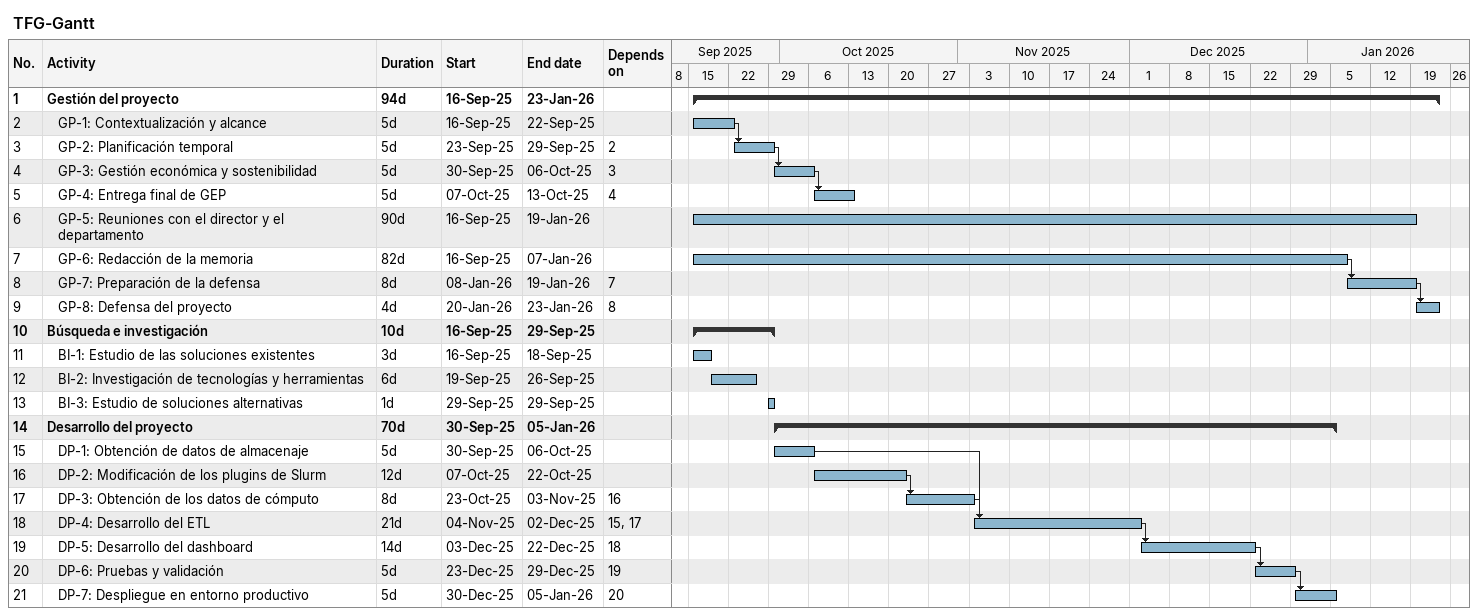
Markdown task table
TFG-Gantt

| ID | Level | Task | Duration | Start | Finish | Predecessors |
|---|---|---|---|---|---|---|
| 1 | 1 | **Gestión del proyecto** | 94d | 2025-09-16 | 2026-01-23 |  |
| 2 | 2 | GP-1: Contextualización y alcance | 5d | 2025-09-16 | 2025-09-22 |  |
| 3 | 2 | GP-2: Planificación temporal | 5d | 2025-09-23 | 2025-09-29 | 2 |
| 4 | 2 | GP-3: Gestión económica y sostenibilidad | 5d | 2025-09-30 | 2025-10-06 | 3 |
| 5 | 2 | GP-4: Entrega final de GEP | 5d | 2025-10-07 | 2025-10-13 | 4 |
| 6 | 2 | GP-5: Reuniones con el director y el departamento | 90d | 2025-09-16 | 2026-01-19 |  |
| 7 | 2 | GP-6: Redacción de la memoria | 82d | 2025-09-16 | 2026-01-07 |  |
| 8 | 2 | GP-7: Preparación de la defensa | 8d | 2026-01-08 | 2026-01-19 | 7 |
| 9 | 2 | GP-8: Defensa del proyecto | 4d | 2026-01-20 | 2026-01-23 | 8 |
| 10 | 1 | **Búsqueda e investigación** | 10d | 2025-09-16 | 2025-09-29 |  |
| 11 | 2 | BI-1: Estudio de las soluciones existentes | 3d | 2025-09-16 | 2025-09-18 |  |
| 12 | 2 | BI-2: Investigación de tecnologías y herramientas | 6d | 2025-09-19 | 2025-09-26 |  |
| 13 | 2 | BI-3: Estudio de soluciones alternativas | 1d | 2025-09-29 | 2025-09-29 |  |
| 14 | 1 | **Desarrollo del proyecto** | 70d | 2025-09-30 | 2026-01-05 |  |
| 15 | 2 | DP-1: Obtención de datos de almacenaje | 5d | 2025-09-30 | 2025-10-06 |  |
| 16 | 2 | DP-2: Modificación de los plugins de Slurm | 12d | 2025-10-07 | 2025-10-22 |  |
| 17 | 2 | DP-3: Obtención de los datos de cómputo | 8d | 2025-10-23 | 2025-11-03 | 16 |
| 18 | 2 | DP-4: Desarrollo del ETL | 21d | 2025-11-04 | 2025-12-02 | 15, 17 |
| 19 | 2 | DP-5: Desarrollo del dashboard | 14d | 2025-12-03 | 2025-12-22 | 18 |
| 20 | 2 | DP-6: Pruebas y validación | 5d | 2025-12-23 | 2025-12-29 | 19 |
| 21 | 2 | DP-7: Despliegue en entorno productivo | 5d | 2025-12-30 | 2026-01-05 | 20 |
